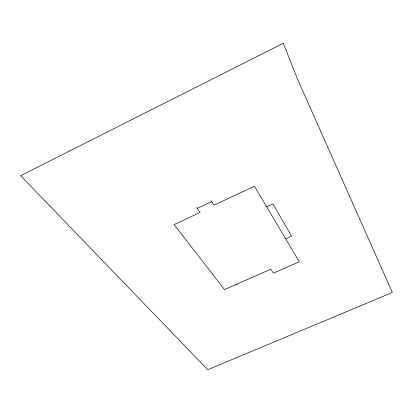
<?xml version="1.0" encoding="UTF-8"?>
<svg xmlns="http://www.w3.org/2000/svg" width="413" height="413" viewBox="0 0 413 413"><rect width="100%" height="100%" fill="white"/><g stroke="black" fill="none" stroke-linecap="round" stroke-linejoin="round"><path stroke-width="0.62" d="M197.244 208.374L211.626 201.642M266.695 206.872L272.947 204.001L291.619 236.179L285.677 238.838M236.515 284.304L237.227 285.264M196.567 207.429L200.14 212.427L174.1 224.569L224.512 289.59L270.809 269.214L273.401 273.169L299.317 261.801L254.449 186.258L214.006 205.132L210.971 200.682M69.673 150.951L20.65 175.685L207.744 369.738L392.35 292.481L297.592 79.332L283.323 43.262L69.673 150.951"/></g></svg>
